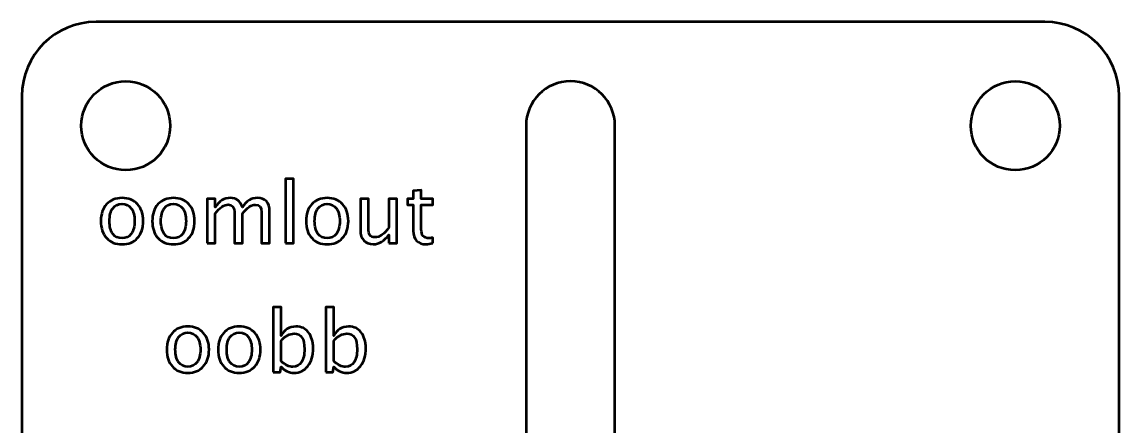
# Model space of a CAD drawing. Header units: centimetres. Extents: x -142 to 94, y -75 to 149.
# Drawn here: x -3.7 to 3.7, y 80.47 to 83.2 of the extents above; entities that cross this region are included whole.
import ezdxf

# ---------------------------------------------------------------- set-up
doc = ezdxf.new("R2010")
doc.units = ezdxf.units.CM
doc.header["$MEASUREMENT"] = 0
doc.layers.add('Layer 1', color=7, linetype='Continuous')

msp = doc.modelspace()

# ---------------------------------------------------------------- linework, layer by layer
at = {"layer": 'Layer 1', "lineweight": 53}
for centre in [(-2.99999, 82.49999), (3.00001, 82.49999)]:
    msp.add_ellipse(centre, major_axis=(0, 0.30001), ratio=1, dxfattribs=at)
for points, knots in [([(-3.7, 76.3), (-3.7, 76.3), (-3.7, 82.7), (-3.7, 82.7), (-3.7, 82.7), (-3.7, 82.97614), (-3.47614, 83.2), (-3.2, 83.2), (-3.2, 83.2), (-3.2, 83.2), (3.2, 83.2), (3.2, 83.2), (3.2, 83.2), (3.47614, 83.2), (3.7, 82.97614), (3.7, 82.7), (3.7, 82.7), (3.7, 82.7), (3.7, 76.3), (3.7, 76.3), (3.7, 76.3), (3.7, 76.02386), (3.47614, 75.8), (3.2, 75.8), (3.2, 75.8), (3.2, 75.8), (-3.2, 75.8), (-3.2, 75.8), (-3.2, 75.8), (-3.47614, 75.8), (-3.7, 76.02386), (-3.7, 76.3)], [0, 0, 0, 0, 0.1111111, 0.1111111, 0.1111111, 0.1111111, 0.2222222, 0.2222222, 0.2222222, 0.2222222, 0.3333333, 0.3333333, 0.3333333, 0.3333333, 0.4444444, 0.4444444, 0.4444444, 0.4444444, 0.5555556, 0.5555556, 0.5555556, 0.5555556, 0.6666667, 0.6666667, 0.6666667, 0.6666667, 0.7777778, 0.7777778, 0.7777778, 0.7777778, 1, 1, 1, 1]), ([(-0.3, 76.5), (-0.3, 76.5), (-0.3, 79.2), (-0.3, 79.2), (-0.3, 79.2), (-0.3, 79.2), (-3, 79.2), (-3, 79.2), (-3, 79.2), (-3.16569, 79.2), (-3.3, 79.33431), (-3.3, 79.5), (-3.3, 79.5), (-3.3, 79.66569), (-3.16569, 79.8), (-3, 79.8), (-3, 79.8), (-3, 79.8), (-0.3, 79.8), (-0.3, 79.8), (-0.3, 79.8), (-0.3, 79.8), (-0.3, 82.5), (-0.3, 82.5), (-0.3, 82.5), (-0.3, 82.66569), (-0.16569, 82.8), (0, 82.8), (0, 82.8), (0.16569, 82.8), (0.3, 82.66569), (0.3, 82.5), (0.3, 82.5), (0.3, 82.5), (0.3, 79.8), (0.3, 79.8), (0.3, 79.8), (0.3, 79.8), (3, 79.8), (3, 79.8), (3, 79.8), (3.16569, 79.8), (3.3, 79.66569), (3.3, 79.5), (3.3, 79.5), (3.3, 79.33431), (3.16569, 79.2), (3, 79.2), (3, 79.2), (3, 79.2), (0.3, 79.2), (0.3, 79.2), (0.3, 79.2), (0.3, 79.2), (0.3, 76.5), (0.3, 76.5), (0.3, 76.5), (0.3, 76.33431), (0.16569, 76.2), (0, 76.2), (0, 76.2), (-0.16569, 76.2), (-0.3, 76.33431), (-0.3, 76.5)], [0, 0, 0, 0, 0.0588235, 0.0588235, 0.0588235, 0.0588235, 0.1176471, 0.1176471, 0.1176471, 0.1176471, 0.1764706, 0.1764706, 0.1764706, 0.1764706, 0.2352941, 0.2352941, 0.2352941, 0.2352941, 0.2941176, 0.2941176, 0.2941176, 0.2941176, 0.3529412, 0.3529412, 0.3529412, 0.3529412, 0.4117647, 0.4117647, 0.4117647, 0.4117647, 0.4705882, 0.4705882, 0.4705882, 0.4705882, 0.5294118, 0.5294118, 0.5294118, 0.5294118, 0.5882353, 0.5882353, 0.5882353, 0.5882353, 0.6470588, 0.6470588, 0.6470588, 0.6470588, 0.7058824, 0.7058824, 0.7058824, 0.7058824, 0.7647059, 0.7647059, 0.7647059, 0.7647059, 0.8235294, 0.8235294, 0.8235294, 0.8235294, 0.8823529, 0.8823529, 0.8823529, 0.8823529, 1, 1, 1, 1])]:
    msp.add_open_spline(points, degree=3, knots=knots, dxfattribs=at)
at = {"layer": 'Layer 1', "color": 5, "lineweight": 53}
for points, knots in [([(-1.92341, 81.70733), (-1.92341, 81.70733), (-1.92341, 82.14251), (-1.92341, 82.14251), (-1.92341, 82.14251), (-1.92341, 82.14251), (-1.86923, 82.14251), (-1.86923, 82.14251), (-1.86923, 82.14251), (-1.86923, 82.14251), (-1.86923, 81.70733), (-1.86923, 81.70733), (-1.86923, 81.70733), (-1.86923, 81.70733), (-1.92341, 81.70733), (-1.92341, 81.70733)], [0, 0, 0, 0, 0.2, 0.2, 0.2, 0.2, 0.4, 0.4, 0.4, 0.4, 0.6, 0.6, 0.6, 0.6, 1, 1, 1, 1]), ([(-3.02482, 81.70056), (-3.06875, 81.70056), (-3.10356, 81.71457), (-3.12914, 81.74261), (-3.12914, 81.74261), (-3.15483, 81.77064), (-3.16762, 81.80874), (-3.16762, 81.85681), (-3.16762, 81.85681), (-3.16762, 81.90479), (-3.15483, 81.9428), (-3.12914, 81.97074), (-3.12914, 81.97074), (-3.10356, 81.99868), (-3.06875, 82.01269), (-3.02482, 82.01269), (-3.02482, 82.01269), (-2.98088, 82.01269), (-2.94608, 81.99868), (-2.92049, 81.97074), (-2.92049, 81.97074), (-2.89481, 81.9428), (-2.88201, 81.90479), (-2.88201, 81.85681), (-2.88201, 81.85681), (-2.88201, 81.80874), (-2.89481, 81.77064), (-2.92049, 81.74261), (-2.92049, 81.74261), (-2.94608, 81.71457), (-2.98088, 81.70056), (-3.02482, 81.70056)], [0, 0, 0, 0, 0.1111111, 0.1111111, 0.1111111, 0.1111111, 0.2222222, 0.2222222, 0.2222222, 0.2222222, 0.3333333, 0.3333333, 0.3333333, 0.3333333, 0.4444444, 0.4444444, 0.4444444, 0.4444444, 0.5555556, 0.5555556, 0.5555556, 0.5555556, 0.6666667, 0.6666667, 0.6666667, 0.6666667, 0.7777778, 0.7777778, 0.7777778, 0.7777778, 1, 1, 1, 1]), ([(-2.67807, 81.70056), (-2.722, 81.70056), (-2.75681, 81.71457), (-2.78239, 81.74261), (-2.78239, 81.74261), (-2.80808, 81.77064), (-2.82087, 81.80874), (-2.82087, 81.85681), (-2.82087, 81.85681), (-2.82087, 81.90479), (-2.80808, 81.9428), (-2.78239, 81.97074), (-2.78239, 81.97074), (-2.75681, 81.99868), (-2.722, 82.01269), (-2.67807, 82.01269), (-2.67807, 82.01269), (-2.63413, 82.01269), (-2.59933, 81.99868), (-2.57374, 81.97074), (-2.57374, 81.97074), (-2.54806, 81.9428), (-2.53526, 81.90479), (-2.53526, 81.85681), (-2.53526, 81.85681), (-2.53526, 81.80874), (-2.54806, 81.77064), (-2.57374, 81.74261), (-2.57374, 81.74261), (-2.59933, 81.71457), (-2.63413, 81.70056), (-2.67807, 81.70056)], [0, 0, 0, 0, 0.1111111, 0.1111111, 0.1111111, 0.1111111, 0.2222222, 0.2222222, 0.2222222, 0.2222222, 0.3333333, 0.3333333, 0.3333333, 0.3333333, 0.4444444, 0.4444444, 0.4444444, 0.4444444, 0.5555556, 0.5555556, 0.5555556, 0.5555556, 0.6666667, 0.6666667, 0.6666667, 0.6666667, 0.7777778, 0.7777778, 0.7777778, 0.7777778, 1, 1, 1, 1]), ([(-2.45041, 81.70733), (-2.45041, 81.70733), (-2.45041, 82.00648), (-2.45041, 82.00648), (-2.45041, 82.00648), (-2.45041, 82.00648), (-2.39623, 82.00648), (-2.39623, 82.00648), (-2.39623, 82.00648), (-2.39623, 82.00648), (-2.39623, 81.94995), (-2.39623, 81.94995), (-2.39623, 81.94995), (-2.36979, 81.99181), (-2.33593, 82.01269), (-2.29444, 82.01269), (-2.29444, 82.01269), (-2.25446, 82.01269), (-2.22727, 81.99181), (-2.21278, 81.94995), (-2.21278, 81.94995), (-2.1871, 81.99218), (-2.15361, 82.01326), (-2.1125, 82.01326), (-2.1125, 82.01326), (-2.08626, 82.01326), (-2.06584, 82.00554), (-2.05126, 81.99002), (-2.05126, 81.99002), (-2.03668, 81.9745), (-2.02934, 81.95277), (-2.02934, 81.92483), (-2.02934, 81.92483), (-2.02934, 81.92483), (-2.02934, 81.70733), (-2.02934, 81.70733), (-2.02934, 81.70733), (-2.02934, 81.70733), (-2.08353, 81.70733), (-2.08353, 81.70733), (-2.08353, 81.70733), (-2.08353, 81.70733), (-2.08353, 81.91589), (-2.08353, 81.91589), (-2.08353, 81.91589), (-2.08353, 81.94995), (-2.09707, 81.96697), (-2.12417, 81.96697), (-2.12417, 81.96697), (-2.1523, 81.96697), (-2.18183, 81.94712), (-2.21278, 81.90733), (-2.21278, 81.90733), (-2.21278, 81.90733), (-2.21278, 81.70733), (-2.21278, 81.70733), (-2.21278, 81.70733), (-2.21278, 81.70733), (-2.26697, 81.70733), (-2.26697, 81.70733), (-2.26697, 81.70733), (-2.26697, 81.70733), (-2.26697, 81.91608), (-2.26697, 81.91608), (-2.26697, 81.91608), (-2.26697, 81.95042), (-2.28071, 81.96754), (-2.30827, 81.96754), (-2.30827, 81.96754), (-2.33564, 81.96754), (-2.365, 81.94759), (-2.39623, 81.90761), (-2.39623, 81.90761), (-2.39623, 81.90761), (-2.39623, 81.70733), (-2.39623, 81.70733), (-2.39623, 81.70733), (-2.39623, 81.70733), (-2.45041, 81.70733), (-2.45041, 81.70733)], [0, 0, 0, 0, 0.047619, 0.047619, 0.047619, 0.047619, 0.0952381, 0.0952381, 0.0952381, 0.0952381, 0.1428571, 0.1428571, 0.1428571, 0.1428571, 0.1904762, 0.1904762, 0.1904762, 0.1904762, 0.2380952, 0.2380952, 0.2380952, 0.2380952, 0.2857143, 0.2857143, 0.2857143, 0.2857143, 0.3333333, 0.3333333, 0.3333333, 0.3333333, 0.3809524, 0.3809524, 0.3809524, 0.3809524, 0.4285714, 0.4285714, 0.4285714, 0.4285714, 0.4761905, 0.4761905, 0.4761905, 0.4761905, 0.5238095, 0.5238095, 0.5238095, 0.5238095, 0.5714286, 0.5714286, 0.5714286, 0.5714286, 0.6190476, 0.6190476, 0.6190476, 0.6190476, 0.6666667, 0.6666667, 0.6666667, 0.6666667, 0.7142857, 0.7142857, 0.7142857, 0.7142857, 0.7619048, 0.7619048, 0.7619048, 0.7619048, 0.8095238, 0.8095238, 0.8095238, 0.8095238, 0.8571429, 0.8571429, 0.8571429, 0.8571429, 0.9047619, 0.9047619, 0.9047619, 0.9047619, 1, 1, 1, 1]), ([(-1.6412, 81.70056), (-1.68513, 81.70056), (-1.71994, 81.71457), (-1.74552, 81.74261), (-1.74552, 81.74261), (-1.77121, 81.77064), (-1.784, 81.80874), (-1.784, 81.85681), (-1.784, 81.85681), (-1.784, 81.90479), (-1.77121, 81.9428), (-1.74552, 81.97074), (-1.74552, 81.97074), (-1.71994, 81.99868), (-1.68513, 82.01269), (-1.6412, 82.01269), (-1.6412, 82.01269), (-1.59726, 82.01269), (-1.56246, 81.99868), (-1.53687, 81.97074), (-1.53687, 81.97074), (-1.51119, 81.9428), (-1.49839, 81.90479), (-1.49839, 81.85681), (-1.49839, 81.85681), (-1.49839, 81.80874), (-1.51119, 81.77064), (-1.53687, 81.74261), (-1.53687, 81.74261), (-1.56246, 81.71457), (-1.59726, 81.70056), (-1.6412, 81.70056)], [0, 0, 0, 0, 0.1111111, 0.1111111, 0.1111111, 0.1111111, 0.2222222, 0.2222222, 0.2222222, 0.2222222, 0.3333333, 0.3333333, 0.3333333, 0.3333333, 0.4444444, 0.4444444, 0.4444444, 0.4444444, 0.5555556, 0.5555556, 0.5555556, 0.5555556, 0.6666667, 0.6666667, 0.6666667, 0.6666667, 0.7777778, 0.7777778, 0.7777778, 0.7777778, 1, 1, 1, 1]), ([(-1.22615, 81.70733), (-1.22615, 81.70733), (-1.22615, 81.76359), (-1.22615, 81.76359), (-1.22615, 81.76359), (-1.25503, 81.72154), (-1.29012, 81.70056), (-1.33132, 81.70056), (-1.33132, 81.70056), (-1.35748, 81.70056), (-1.37827, 81.70874), (-1.39369, 81.7252), (-1.39369, 81.7252), (-1.40922, 81.74167), (-1.41693, 81.76377), (-1.41693, 81.79171), (-1.41693, 81.79171), (-1.41693, 81.79171), (-1.41693, 82.00648), (-1.41693, 82.00648), (-1.41693, 82.00648), (-1.41693, 82.00648), (-1.36274, 82.00648), (-1.36274, 82.00648), (-1.36274, 82.00648), (-1.36274, 82.00648), (-1.36274, 81.8094), (-1.36274, 81.8094), (-1.36274, 81.8094), (-1.36274, 81.78692), (-1.35945, 81.77102), (-1.35296, 81.76161), (-1.35296, 81.76161), (-1.34638, 81.75211), (-1.33546, 81.74741), (-1.32013, 81.74741), (-1.32013, 81.74741), (-1.28702, 81.74741), (-1.25559, 81.76914), (-1.22615, 81.81269), (-1.22615, 81.81269), (-1.22615, 81.81269), (-1.22615, 82.00648), (-1.22615, 82.00648), (-1.22615, 82.00648), (-1.22615, 82.00648), (-1.17196, 82.00648), (-1.17196, 82.00648), (-1.17196, 82.00648), (-1.17196, 82.00648), (-1.17196, 81.70733), (-1.17196, 81.70733), (-1.17196, 81.70733), (-1.17196, 81.70733), (-1.22615, 81.70733), (-1.22615, 81.70733)], [0, 0, 0, 0, 0.0666667, 0.0666667, 0.0666667, 0.0666667, 0.1333333, 0.1333333, 0.1333333, 0.1333333, 0.2, 0.2, 0.2, 0.2, 0.2666667, 0.2666667, 0.2666667, 0.2666667, 0.3333333, 0.3333333, 0.3333333, 0.3333333, 0.4, 0.4, 0.4, 0.4, 0.4666667, 0.4666667, 0.4666667, 0.4666667, 0.5333333, 0.5333333, 0.5333333, 0.5333333, 0.6, 0.6, 0.6, 0.6, 0.6666667, 0.6666667, 0.6666667, 0.6666667, 0.7333333, 0.7333333, 0.7333333, 0.7333333, 0.8, 0.8, 0.8, 0.8, 0.8666667, 0.8666667, 0.8666667, 0.8666667, 1, 1, 1, 1]), ([(-0.92944, 81.70742), (-0.94619, 81.70281), (-0.96077, 81.70056), (-0.97309, 81.70056), (-0.97309, 81.70056), (-1.00075, 81.70056), (-1.02229, 81.70846), (-1.03772, 81.72426), (-1.03772, 81.72426), (-1.05324, 81.74007), (-1.06096, 81.76199), (-1.06096, 81.79011), (-1.06096, 81.79011), (-1.06096, 81.79011), (-1.06096, 81.96584), (-1.06096, 81.96584), (-1.06096, 81.96584), (-1.06096, 81.96584), (-1.0984, 81.96584), (-1.0984, 81.96584), (-1.0984, 81.96584), (-1.0984, 81.96584), (-1.0984, 82.00648), (-1.0984, 82.00648), (-1.0984, 82.00648), (-1.0984, 82.00648), (-1.06096, 82.00648), (-1.06096, 82.00648), (-1.06096, 82.00648), (-1.06096, 82.00648), (-1.06096, 82.06058), (-1.06096, 82.06058), (-1.06096, 82.06058), (-1.06096, 82.06058), (-1.00677, 82.06575), (-1.00677, 82.06575), (-1.00677, 82.06575), (-1.00677, 82.06575), (-1.00677, 82.00648), (-1.00677, 82.00648), (-1.00677, 82.00648), (-1.00677, 82.00648), (-0.92831, 82.00648), (-0.92831, 82.00648), (-0.92831, 82.00648), (-0.92831, 82.00648), (-0.92831, 81.96584), (-0.92831, 81.96584), (-0.92831, 81.96584), (-0.92831, 81.96584), (-1.00677, 81.96584), (-1.00677, 81.96584), (-1.00677, 81.96584), (-1.00677, 81.96584), (-1.00677, 81.7999), (-1.00677, 81.7999), (-1.00677, 81.7999), (-1.00677, 81.76076), (-0.98974, 81.7412), (-0.95578, 81.7412), (-0.95578, 81.7412), (-0.94854, 81.7412), (-0.93979, 81.74242), (-0.92944, 81.74477), (-0.92944, 81.74477), (-0.92944, 81.74477), (-0.92944, 81.70742), (-0.92944, 81.70742)], [0, 0, 0, 0, 0.0555556, 0.0555556, 0.0555556, 0.0555556, 0.1111111, 0.1111111, 0.1111111, 0.1111111, 0.1666667, 0.1666667, 0.1666667, 0.1666667, 0.2222222, 0.2222222, 0.2222222, 0.2222222, 0.2777778, 0.2777778, 0.2777778, 0.2777778, 0.3333333, 0.3333333, 0.3333333, 0.3333333, 0.3888889, 0.3888889, 0.3888889, 0.3888889, 0.4444444, 0.4444444, 0.4444444, 0.4444444, 0.5, 0.5, 0.5, 0.5, 0.5555556, 0.5555556, 0.5555556, 0.5555556, 0.6111111, 0.6111111, 0.6111111, 0.6111111, 0.6666667, 0.6666667, 0.6666667, 0.6666667, 0.7222222, 0.7222222, 0.7222222, 0.7222222, 0.7777778, 0.7777778, 0.7777778, 0.7777778, 0.8333333, 0.8333333, 0.8333333, 0.8333333, 0.8888889, 0.8888889, 0.8888889, 0.8888889, 1, 1, 1, 1]), ([(-3.02491, 81.7412), (-2.9981, 81.7412), (-2.97722, 81.75126), (-2.96235, 81.77149), (-2.96235, 81.77149), (-2.94758, 81.79162), (-2.94015, 81.82012), (-2.94015, 81.85681), (-2.94015, 81.85681), (-2.94015, 81.89341), (-2.94758, 81.92182), (-2.96235, 81.94195), (-2.96235, 81.94195), (-2.97722, 81.96199), (-2.9981, 81.97205), (-3.02491, 81.97205), (-3.02491, 81.97205), (-3.05182, 81.97205), (-3.0727, 81.96199), (-3.08738, 81.94195), (-3.08738, 81.94195), (-3.10215, 81.92182), (-3.10948, 81.89341), (-3.10948, 81.85681), (-3.10948, 81.85681), (-3.10948, 81.82012), (-3.10215, 81.79162), (-3.08738, 81.77149), (-3.08738, 81.77149), (-3.0727, 81.75126), (-3.05182, 81.7412), (-3.02491, 81.7412)], [0, 0, 0, 0, 0.1111111, 0.1111111, 0.1111111, 0.1111111, 0.2222222, 0.2222222, 0.2222222, 0.2222222, 0.3333333, 0.3333333, 0.3333333, 0.3333333, 0.4444444, 0.4444444, 0.4444444, 0.4444444, 0.5555556, 0.5555556, 0.5555556, 0.5555556, 0.6666667, 0.6666667, 0.6666667, 0.6666667, 0.7777778, 0.7777778, 0.7777778, 0.7777778, 1, 1, 1, 1]), ([(-2.67816, 81.7412), (-2.65135, 81.7412), (-2.63047, 81.75126), (-2.6156, 81.77149), (-2.6156, 81.77149), (-2.60083, 81.79162), (-2.5934, 81.82012), (-2.5934, 81.85681), (-2.5934, 81.85681), (-2.5934, 81.89341), (-2.60083, 81.92182), (-2.6156, 81.94195), (-2.6156, 81.94195), (-2.63047, 81.96199), (-2.65135, 81.97205), (-2.67816, 81.97205), (-2.67816, 81.97205), (-2.70507, 81.97205), (-2.72595, 81.96199), (-2.74063, 81.94195), (-2.74063, 81.94195), (-2.7554, 81.92182), (-2.76273, 81.89341), (-2.76273, 81.85681), (-2.76273, 81.85681), (-2.76273, 81.82012), (-2.7554, 81.79162), (-2.74063, 81.77149), (-2.74063, 81.77149), (-2.72595, 81.75126), (-2.70507, 81.7412), (-2.67816, 81.7412)], [0, 0, 0, 0, 0.1111111, 0.1111111, 0.1111111, 0.1111111, 0.2222222, 0.2222222, 0.2222222, 0.2222222, 0.3333333, 0.3333333, 0.3333333, 0.3333333, 0.4444444, 0.4444444, 0.4444444, 0.4444444, 0.5555556, 0.5555556, 0.5555556, 0.5555556, 0.6666667, 0.6666667, 0.6666667, 0.6666667, 0.7777778, 0.7777778, 0.7777778, 0.7777778, 1, 1, 1, 1]), ([(-1.64129, 81.7412), (-1.61448, 81.7412), (-1.5936, 81.75126), (-1.57873, 81.77149), (-1.57873, 81.77149), (-1.56396, 81.79162), (-1.55653, 81.82012), (-1.55653, 81.85681), (-1.55653, 81.85681), (-1.55653, 81.89341), (-1.56396, 81.92182), (-1.57873, 81.94195), (-1.57873, 81.94195), (-1.5936, 81.96199), (-1.61448, 81.97205), (-1.64129, 81.97205), (-1.64129, 81.97205), (-1.6682, 81.97205), (-1.68908, 81.96199), (-1.70376, 81.94195), (-1.70376, 81.94195), (-1.71853, 81.92182), (-1.72586, 81.89341), (-1.72586, 81.85681), (-1.72586, 81.85681), (-1.72586, 81.82012), (-1.71853, 81.79162), (-1.70376, 81.77149), (-1.70376, 81.77149), (-1.68908, 81.75126), (-1.6682, 81.7412), (-1.64129, 81.7412)], [0, 0, 0, 0, 0.1111111, 0.1111111, 0.1111111, 0.1111111, 0.2222222, 0.2222222, 0.2222222, 0.2222222, 0.3333333, 0.3333333, 0.3333333, 0.3333333, 0.4444444, 0.4444444, 0.4444444, 0.4444444, 0.5555556, 0.5555556, 0.5555556, 0.5555556, 0.6666667, 0.6666667, 0.6666667, 0.6666667, 0.7777778, 0.7777778, 0.7777778, 0.7777778, 1, 1, 1, 1]), ([(-2.00648, 80.83659), (-2.00648, 80.83659), (-2.00648, 81.27516), (-2.00648, 81.27516), (-2.00648, 81.27516), (-2.00648, 81.27516), (-1.9523, 81.27516), (-1.9523, 81.27516), (-1.9523, 81.27516), (-1.9523, 81.27516), (-1.9523, 81.0826), (-1.9523, 81.0826), (-1.9523, 81.0826), (-1.9301, 81.12446), (-1.8967, 81.14534), (-1.8522, 81.14534), (-1.8522, 81.14534), (-1.81617, 81.14534), (-1.78786, 81.13227), (-1.76716, 81.10602), (-1.76716, 81.10602), (-1.74647, 81.07977), (-1.73612, 81.04393), (-1.73612, 80.99849), (-1.73612, 80.99849), (-1.73612, 80.94901), (-1.74788, 80.90903), (-1.7713, 80.87874), (-1.7713, 80.87874), (-1.79472, 80.84835), (-1.82558, 80.83321), (-1.86377, 80.83321), (-1.86377, 80.83321), (-1.89924, 80.83321), (-1.92878, 80.84675), (-1.9523, 80.87394), (-1.9523, 80.87394), (-1.9523, 80.87394), (-1.95888, 80.83659), (-1.95888, 80.83659), (-1.95888, 80.83659), (-1.95888, 80.83659), (-2.00648, 80.83659), (-2.00648, 80.83659)], [0, 0, 0, 0, 0.0833333, 0.0833333, 0.0833333, 0.0833333, 0.1666667, 0.1666667, 0.1666667, 0.1666667, 0.25, 0.25, 0.25, 0.25, 0.3333333, 0.3333333, 0.3333333, 0.3333333, 0.4166667, 0.4166667, 0.4166667, 0.4166667, 0.5, 0.5, 0.5, 0.5, 0.5833333, 0.5833333, 0.5833333, 0.5833333, 0.6666667, 0.6666667, 0.6666667, 0.6666667, 0.75, 0.75, 0.75, 0.75, 0.8333333, 0.8333333, 0.8333333, 0.8333333, 1, 1, 1, 1]), ([(-1.65126, 80.83659), (-1.65126, 80.83659), (-1.65126, 81.27516), (-1.65126, 81.27516), (-1.65126, 81.27516), (-1.65126, 81.27516), (-1.59708, 81.27516), (-1.59708, 81.27516), (-1.59708, 81.27516), (-1.59708, 81.27516), (-1.59708, 81.0826), (-1.59708, 81.0826), (-1.59708, 81.0826), (-1.57488, 81.12446), (-1.54148, 81.14534), (-1.49698, 81.14534), (-1.49698, 81.14534), (-1.46095, 81.14534), (-1.43264, 81.13227), (-1.41194, 81.10602), (-1.41194, 81.10602), (-1.39125, 81.07977), (-1.3809, 81.04393), (-1.3809, 80.99849), (-1.3809, 80.99849), (-1.3809, 80.94901), (-1.39266, 80.90903), (-1.41608, 80.87874), (-1.41608, 80.87874), (-1.4395, 80.84835), (-1.47036, 80.83321), (-1.50855, 80.83321), (-1.50855, 80.83321), (-1.54402, 80.83321), (-1.57356, 80.84675), (-1.59708, 80.87394), (-1.59708, 80.87394), (-1.59708, 80.87394), (-1.60366, 80.83659), (-1.60366, 80.83659), (-1.60366, 80.83659), (-1.60366, 80.83659), (-1.65126, 80.83659), (-1.65126, 80.83659)], [0, 0, 0, 0, 0.0833333, 0.0833333, 0.0833333, 0.0833333, 0.1666667, 0.1666667, 0.1666667, 0.1666667, 0.25, 0.25, 0.25, 0.25, 0.3333333, 0.3333333, 0.3333333, 0.3333333, 0.4166667, 0.4166667, 0.4166667, 0.4166667, 0.5, 0.5, 0.5, 0.5, 0.5833333, 0.5833333, 0.5833333, 0.5833333, 0.6666667, 0.6666667, 0.6666667, 0.6666667, 0.75, 0.75, 0.75, 0.75, 0.8333333, 0.8333333, 0.8333333, 0.8333333, 1, 1, 1, 1]), ([(-2.58089, 80.83321), (-2.62482, 80.83321), (-2.65963, 80.84722), (-2.68521, 80.87526), (-2.68521, 80.87526), (-2.7109, 80.90329), (-2.72369, 80.94139), (-2.72369, 80.98946), (-2.72369, 80.98946), (-2.72369, 81.03744), (-2.7109, 81.07545), (-2.68521, 81.10339), (-2.68521, 81.10339), (-2.65963, 81.13133), (-2.62482, 81.14534), (-2.58089, 81.14534), (-2.58089, 81.14534), (-2.53695, 81.14534), (-2.50215, 81.13133), (-2.47656, 81.10339), (-2.47656, 81.10339), (-2.45088, 81.07545), (-2.43808, 81.03744), (-2.43808, 80.98946), (-2.43808, 80.98946), (-2.43808, 80.94139), (-2.45088, 80.90329), (-2.47656, 80.87526), (-2.47656, 80.87526), (-2.50215, 80.84722), (-2.53695, 80.83321), (-2.58089, 80.83321)], [0, 0, 0, 0, 0.1111111, 0.1111111, 0.1111111, 0.1111111, 0.2222222, 0.2222222, 0.2222222, 0.2222222, 0.3333333, 0.3333333, 0.3333333, 0.3333333, 0.4444444, 0.4444444, 0.4444444, 0.4444444, 0.5555556, 0.5555556, 0.5555556, 0.5555556, 0.6666667, 0.6666667, 0.6666667, 0.6666667, 0.7777778, 0.7777778, 0.7777778, 0.7777778, 1, 1, 1, 1]), ([(-2.58098, 80.87385), (-2.55417, 80.87385), (-2.53329, 80.88391), (-2.51842, 80.90414), (-2.51842, 80.90414), (-2.50365, 80.92427), (-2.49622, 80.95277), (-2.49622, 80.98946), (-2.49622, 80.98946), (-2.49622, 81.02606), (-2.50365, 81.05447), (-2.51842, 81.0746), (-2.51842, 81.0746), (-2.53329, 81.09464), (-2.55417, 81.1047), (-2.58098, 81.1047), (-2.58098, 81.1047), (-2.60789, 81.1047), (-2.62877, 81.09464), (-2.64345, 81.0746), (-2.64345, 81.0746), (-2.65822, 81.05447), (-2.66555, 81.02606), (-2.66555, 80.98946), (-2.66555, 80.98946), (-2.66555, 80.95277), (-2.65822, 80.92427), (-2.64345, 80.90414), (-2.64345, 80.90414), (-2.62877, 80.88391), (-2.60789, 80.87385), (-2.58098, 80.87385)], [0, 0, 0, 0, 0.1111111, 0.1111111, 0.1111111, 0.1111111, 0.2222222, 0.2222222, 0.2222222, 0.2222222, 0.3333333, 0.3333333, 0.3333333, 0.3333333, 0.4444444, 0.4444444, 0.4444444, 0.4444444, 0.5555556, 0.5555556, 0.5555556, 0.5555556, 0.6666667, 0.6666667, 0.6666667, 0.6666667, 0.7777778, 0.7777778, 0.7777778, 0.7777778, 1, 1, 1, 1]), ([(-2.23414, 80.83321), (-2.27807, 80.83321), (-2.31288, 80.84722), (-2.33846, 80.87526), (-2.33846, 80.87526), (-2.36415, 80.90329), (-2.37694, 80.94139), (-2.37694, 80.98946), (-2.37694, 80.98946), (-2.37694, 81.03744), (-2.36415, 81.07545), (-2.33846, 81.10339), (-2.33846, 81.10339), (-2.31288, 81.13133), (-2.27807, 81.14534), (-2.23414, 81.14534), (-2.23414, 81.14534), (-2.1902, 81.14534), (-2.1554, 81.13133), (-2.12981, 81.10339), (-2.12981, 81.10339), (-2.10413, 81.07545), (-2.09133, 81.03744), (-2.09133, 80.98946), (-2.09133, 80.98946), (-2.09133, 80.94139), (-2.10413, 80.90329), (-2.12981, 80.87526), (-2.12981, 80.87526), (-2.1554, 80.84722), (-2.1902, 80.83321), (-2.23414, 80.83321)], [0, 0, 0, 0, 0.1111111, 0.1111111, 0.1111111, 0.1111111, 0.2222222, 0.2222222, 0.2222222, 0.2222222, 0.3333333, 0.3333333, 0.3333333, 0.3333333, 0.4444444, 0.4444444, 0.4444444, 0.4444444, 0.5555556, 0.5555556, 0.5555556, 0.5555556, 0.6666667, 0.6666667, 0.6666667, 0.6666667, 0.7777778, 0.7777778, 0.7777778, 0.7777778, 1, 1, 1, 1]), ([(-2.23423, 80.87385), (-2.20742, 80.87385), (-2.18654, 80.88391), (-2.17167, 80.90414), (-2.17167, 80.90414), (-2.1569, 80.92427), (-2.14947, 80.95277), (-2.14947, 80.98946), (-2.14947, 80.98946), (-2.14947, 81.02606), (-2.1569, 81.05447), (-2.17167, 81.0746), (-2.17167, 81.0746), (-2.18654, 81.09464), (-2.20742, 81.1047), (-2.23423, 81.1047), (-2.23423, 81.1047), (-2.26114, 81.1047), (-2.28202, 81.09464), (-2.2967, 81.0746), (-2.2967, 81.0746), (-2.31147, 81.05447), (-2.3188, 81.02606), (-2.3188, 80.98946), (-2.3188, 80.98946), (-2.3188, 80.95277), (-2.31147, 80.92427), (-2.2967, 80.90414), (-2.2967, 80.90414), (-2.28202, 80.88391), (-2.26114, 80.87385), (-2.23423, 80.87385)], [0, 0, 0, 0, 0.1111111, 0.1111111, 0.1111111, 0.1111111, 0.2222222, 0.2222222, 0.2222222, 0.2222222, 0.3333333, 0.3333333, 0.3333333, 0.3333333, 0.4444444, 0.4444444, 0.4444444, 0.4444444, 0.5555556, 0.5555556, 0.5555556, 0.5555556, 0.6666667, 0.6666667, 0.6666667, 0.6666667, 0.7777778, 0.7777778, 0.7777778, 0.7777778, 1, 1, 1, 1]), ([(-1.9523, 80.91129), (-1.92436, 80.88636), (-1.89773, 80.87385), (-1.87243, 80.87385), (-1.87243, 80.87385), (-1.8475, 80.87385), (-1.82821, 80.88429), (-1.81467, 80.90508), (-1.81467, 80.90508), (-1.80103, 80.92587), (-1.79425, 80.95513), (-1.79425, 80.99294), (-1.79425, 80.99294), (-1.79425, 81.06293), (-1.8174, 81.09793), (-1.86368, 81.09793), (-1.86368, 81.09793), (-1.89397, 81.09793), (-1.92351, 81.08156), (-1.9523, 81.04873), (-1.9523, 81.04873), (-1.9523, 81.04873), (-1.9523, 80.91129), (-1.9523, 80.91129)], [0, 0, 0, 0, 0.1428571, 0.1428571, 0.1428571, 0.1428571, 0.2857143, 0.2857143, 0.2857143, 0.2857143, 0.4285714, 0.4285714, 0.4285714, 0.4285714, 0.5714286, 0.5714286, 0.5714286, 0.5714286, 0.7142857, 0.7142857, 0.7142857, 0.7142857, 1, 1, 1, 1]), ([(-1.59708, 80.91129), (-1.56914, 80.88636), (-1.54251, 80.87385), (-1.51721, 80.87385), (-1.51721, 80.87385), (-1.49228, 80.87385), (-1.47299, 80.88429), (-1.45945, 80.90508), (-1.45945, 80.90508), (-1.44581, 80.92587), (-1.43903, 80.95513), (-1.43903, 80.99294), (-1.43903, 80.99294), (-1.43903, 81.06293), (-1.46218, 81.09793), (-1.50846, 81.09793), (-1.50846, 81.09793), (-1.53875, 81.09793), (-1.56829, 81.08156), (-1.59708, 81.04873), (-1.59708, 81.04873), (-1.59708, 81.04873), (-1.59708, 80.91129), (-1.59708, 80.91129)], [0, 0, 0, 0, 0.1428571, 0.1428571, 0.1428571, 0.1428571, 0.2857143, 0.2857143, 0.2857143, 0.2857143, 0.4285714, 0.4285714, 0.4285714, 0.4285714, 0.5714286, 0.5714286, 0.5714286, 0.5714286, 0.7142857, 0.7142857, 0.7142857, 0.7142857, 1, 1, 1, 1])]:
    msp.add_open_spline(points, degree=3, knots=knots, dxfattribs=at)

doc.saveas('drawing.dxf')
